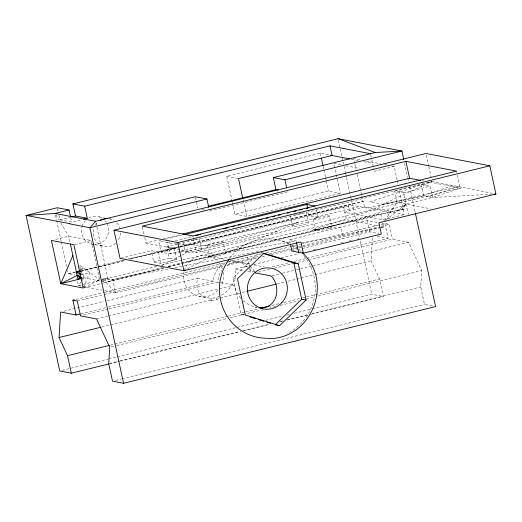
<?xml version="1.0" encoding="UTF-8"?>
<svg xmlns="http://www.w3.org/2000/svg" width="522" height="522" viewBox="0 0 522 522"><rect width="100%" height="100%" fill="white"/><g stroke="black" fill="none" stroke-linecap="round" stroke-linejoin="round"><path stroke-width="0.39" stroke-dasharray="2.61 1.96" d="M101.764 327.02L210.066 300.385L210.196 298.232L198.771 296.385M210.066 300.385L211.423 300.535L211.554 298.375L216.806 297.501L220.212 295.765M211.423 300.535L216.676 299.661L216.806 297.501M311.249 314.192L383.311 296.476L379.527 278.963L371.077 260.791L372.467 237.686M432.412 305.964L424.517 304.437L420.732 286.93L421.717 270.585L408.537 242.241L392.511 239.141L309.65 259.519M108.465 307.053L213.439 281.241L213.857 277.312A20.723 19.953 -79.1 0 1 224.891 263.297M108.922 308.874L217.837 282.095L218.261 278.161A20.723 19.953 -79.1 0 1 221.785 270.481M405.496 204.755L402.769 206.562L402.292 209.57L405.986 204.024L432.503 197.499L462.557 187.444M80.636 274.285L82.744 267.486L78.646 266.912M213.439 281.241L197.942 278.246C194.85 285.736 198.112 295.954 206.608 297.905M83.527 287.315L89.888 272.706L81.191 274.846M384.473 220.858L397.138 202.314L423.662 195.789L452.822 185.525M81.138 281.828L78.417 285.612L81.582 286.226M81.589 281.195L83.853 278.037L82.991 274.037L81.51 273.75M80.434 270.579L82.744 267.486M83.435 277.88L83.129 278.219L83.024 277.717L82.398 278.396L82.182 277.397L106.279 282.376L115.61 292.803L223.129 266.37M243.944 315.105L240.896 314.159L233.06 277.913L257.816 253.992M385.869 220.043L405.986 204.024L403.545 192.748L394.704 191.039L397.138 202.314L430.356 208.735M221.439 295.237C230.248 290.004 237.517 279.661 235.305 269.058L250.299 265.372M317.774 229.543L316.508 230.006A8.287 0.907 -12.2 0 0 317.924 230.828A8.287 0.907 -12.2 0 0 327.725 228.864L329.389 228.362A8.287 0.907 -12.2 0 0 329.238 227.077A8.287 0.907 -12.2 0 0 317.774 229.543L311.967 230.189L371.54 210.353L382.763 204.259L432.014 181.434L494.314 193.688M187.483 268.81L209.7 256.961M161.84 265.45L180.971 255.636M181.682 255.271L186.641 252.726M216.676 299.661L219.397 298.271M83.925 287.687L99.604 279.805L91.18 240.531L68.682 236.198L53.786 239.859M102.612 280.386L108.628 281.547L112.804 279.799L162.61 267.551M179.959 246.952L343.606 206.712L348.128 205.035L363.24 201.316L364.46 206.953L404.08 214.614L402.86 208.976L387.748 212.689L380.806 213.903L168.143 266.194M364.46 206.953L349.342 210.673L344.827 212.35L382.019 219.54L388.968 218.327L404.08 214.614M404.23 205.4L405.333 204.996L392.459 209.139L327.542 227.298M177.937 244.1L432.014 181.434L369.994 201.792L382.763 204.259L423.662 195.789L428.725 196.729L458.172 186.582L367.162 208.095L352.193 205.198L161.089 252.191L158.655 240.916L161.017 240.335M201.407 248.844L298.192 222.346L225.302 253.124L296.176 241.04M81.145 271.231L98.547 266.905M99.343 266.709L124.66 260.419M130.2 259.042L179.255 246.847M180.044 246.652L347.782 204.963M95.937 222.861L108.628 281.547L164.012 267.779M167.967 266.801L380.806 213.903L382.019 219.54M227.69 262.175L262.592 253.548M232.192 201.499L226.731 176.266L320.332 153.253L330.53 155.223M58.934 215.299L59.913 219.827L70.052 217.335M59.913 219.827L71.677 222.098L81.034 219.801M287.55 191.894L209.55 211.071L208.004 210.771M74.711 244.583L91.18 240.531M397.053 179.829L394.149 166.387L374.287 171.275L372.701 170.968M232.362 202.288L234.92 214.118L328.521 191.104L340.279 193.375L336.364 175.262M234.92 214.118L246.678 216.389L340.279 193.375M144.757 237.699L145.919 243.076L157.801 240.159M163.34 238.795L180.756 234.508M165.748 239.167L183.091 234.907M169.82 242.032L167.458 242.619L169.898 253.894L180.253 252.178M175.34 240.675L191.104 236.799M120.843 258.188L151.256 250.684L158.525 252.087L174.12 248.244L176.567 259.512L160.972 263.362L153.703 261.953L151.256 250.684M176.567 259.512L169.304 258.109L166.857 246.834L177.147 244.296M394.704 191.039L421.221 184.514L430.063 186.223L432.503 197.499L491.026 194.269M75.259 271.975L68.147 273.724L67.462 270.553M79.996 270.807L122.65 260.321M128.184 258.958L178.739 246.528M179.529 246.338L363.24 201.316M81.138 271.251L98.534 266.97M99.324 266.775L125.41 260.361M130.944 259.003L179.17 247.147M403.545 192.748L430.063 186.223M81.536 274.396L82.991 274.037M316.339 217.113L359.234 206.562M180.188 251.363L169.898 253.894L161.089 252.191M180.984 251.167L318.1 217.452L315.823 206.927M82.398 278.396L83.853 278.037M277.554 231.057L197.753 250.677L215.299 254.619M153.703 261.953L169.304 258.109M145.919 243.076L196.546 252.863L460.189 188.037L457.031 173.428M102.508 279.087L105.418 278.37L112.804 279.799L168.723 268.876M156.685 266.37L78.417 285.612L76.76 277.965M161.428 265.202L181.982 260.145M182.772 259.956L346.419 219.716L378.072 225.837M108.628 281.547L163.941 267.949M168.684 266.781L182.909 263.284M183.698 263.088L403.375 209.074L399.102 189.316M83.983 287.857L102.436 283.322M103.206 283.133L106.279 282.376L105.418 278.37M290.265 243.493L289.449 239.735L367.455 220.558L378.137 222.626M266.533 252.576L289.423 246.952M290.212 246.756L300.47 244.237M301.259 244.042L384.903 223.475L389.308 224.323L392.511 239.141M258.162 256.609L227.351 264.191M269.221 253.881L297.664 246.88M298.453 246.691L378.248 227.044M381.406 226.267L389.308 224.323M227.083 265.398L258.703 257.62M261.868 256.844L265.822 255.871M271.355 254.508L291.909 249.457M292.698 249.262L298.232 247.898M299.021 247.709L302.186 246.926M302.975 246.736L380.453 227.683M381.243 227.488L383.611 226.907L382.815 223.227M291.889 251.01L296.613 249.849M297.396 249.66L301.338 248.687M302.121 248.498L369.889 231.833L379.05 233.602M63.769 311.243L104.022 301.344M107.18 300.568L197.942 278.246M253.457 264.595L276.34 258.971M281.071 257.803L299.223 253.34M313.428 249.849L316.586 249.072M341.049 243.056L343.417 242.476M348.937 241.118L351.306 240.531M356.833 239.174L359.195 238.593M80.845 313.846L107.676 307.249M254.749 271.088L250.801 272.053L246.926 271.303M272.106 266.814L288.679 262.742M294.206 261.385L306.042 258.468M306.832 258.279L388.107 238.293L384.903 223.475M83.67 315.086L108.132 309.07M258.357 272.132L270.983 269.026M274.141 268.249L293.083 263.59M297.814 262.429L306.499 260.295M96.537 318.962L107.584 316.241M108.374 316.051L233.863 285.195L236.296 292.313L240.936 298.604M272.014 275.812L281.488 273.482M282.278 273.287L295.693 269.985M296.483 269.796L299.635 269.019M300.424 268.823L312.26 265.913M313.05 265.718L408.537 242.241M220.082 297.925L246.958 291.315M276.999 283.929L284.908 281.984M288.066 281.208L295.974 279.263M296.764 279.068L299.928 278.291M300.718 278.095L314.153 274.787M314.949 274.598L371.077 260.791M110.286 345.172L227.481 316.352M228.277 316.156L244.903 312.071M245.699 311.875L259.16 308.561M271.832 305.448L278.957 303.693M283.707 302.525L301.918 298.049M302.714 297.853L305.879 297.077M306.668 296.881L379.527 278.963M111.297 346.915L116.041 345.747M116.83 345.557L226.711 318.537M229.876 317.754L260.706 310.172L264.008 309.885M275.459 306.544L270.722 307.712L270.161 306.512M280.203 305.383L298.388 300.907M306.297 298.962L314.988 296.829M318.152 296.052L421.717 270.585M62.105 370.372L108.034 359.077M108.83 358.882L116.745 356.937M117.535 356.741L236.322 327.535M237.112 327.34L260.08 321.689M265.62 320.325L282.252 316.241M287.002 315.073L289.377 314.485M294.127 313.317L311.549 309.037M312.339 308.841L371.729 294.238L383.311 296.476M109.522 363.456L119.023 361.12M119.819 360.924L239.389 331.522M242.56 330.746L268.686 324.319M280.568 321.395L282.944 320.815M286.904 319.842L309.076 314.388M312.241 313.611L420.732 286.93M109.32 363.847L119.616 361.315M120.406 361.12L240.772 331.522M243.937 330.746L270.07 324.319M279.577 321.983L282.741 321.206M287.491 320.038L310.459 314.388M115.682 380.381L121.228 379.018M122.017 378.822L424.517 304.437M397.542 210.731L407.049 208.402M76.062 299.419L104.491 292.431M105.281 292.242L225.321 262.755M77.308 301.044L103.369 294.643M104.159 294.447L224.192 264.967M402.769 206.562L404.576 206.125M175.111 267.629L259.793 251.089M302.134 242.821L380.421 227.533M381.217 227.377L383.611 226.907L381.243 226.45M181.049 252.048L191.404 250.338M75.605 272.608L68.147 273.724L74.92 275.029M382.763 204.259L397.138 202.314M328.821 228.538L340.612 227.155L343.052 238.43M393.96 208.604L371.54 210.353M102.71 279.799L112.804 279.799L115.61 292.803L102.951 290.356M176.827 243.989L173.624 243.807L158.655 240.916M177.624 244.028L207.267 245.686M210.196 298.232L211.554 298.375M243.213 300.816L249.633 305.266L256.726 307.471M360.017 159.791L353.668 158.564L354.692 163.308M366.366 161.017L380.655 163.784M384.623 164.547L387.004 165.011M391.768 165.931L394.149 166.387M351.143 159.203L358.288 160.587M363.847 161.663L372.577 163.347M340.951 164.828L333.812 163.445L336.194 174.472M345.714 165.748L359.208 168.358M422.22 180.697L423.805 181.003M429.338 182.074L460.189 188.037M402.86 208.976L403.375 209.074M226.731 176.266L238.495 178.537M318.1 217.452L309.292 215.749L308.319 211.24M377.262 236.192L388.107 238.293M201.818 209.576L204.135 210.027M289.449 239.735L298.538 241.49M281.73 240.962L283.929 241.386L288.894 243.702M99.063 216.845L104.55 217.902M109.255 218.816L110.821 219.116M261.007 252.602L263.212 253.033M166.857 246.834L174.12 248.244M208.311 256.054L224.734 259.232M230.209 260.289L238.032 261.803M242.43 262.651L251.036 264.315M254.162 264.922L264.328 266.886M235.305 269.058L243.826 270.709M91.082 243.865L94.214 244.472M95.004 244.622L102.841 246.136M233.06 277.913L236.727 278.624M217.837 282.095L220.127 282.539M220.891 282.683L233.863 285.195M255.297 307.314L256.759 307.595M240.896 314.159L243.833 314.727M82.372 286.376L102.155 290.199M428.725 196.729L432.503 197.499M261.065 252.792L262.592 253.268M80.127 269.156L81.204 269.548L80.179 268.491M101.085 280.373L106.279 282.376M292.444 245.36L295.282 246.684L297.083 248.218M79.794 265.333L99.604 279.805M299.484 250.26L301.285 251.793M55.939 214.829L59.227 220.343M60.872 223.103L68.682 236.198L70.013 242.358M405.986 204.024L408.569 214.646M158.525 252.087L160.972 263.362M456.535 171.125L456.867 172.658M426.304 155.021L428.66 165.898M428.823 166.675L431.179 177.552M421.221 184.514L423.662 195.789M404.511 162.949L407.597 177.232M407.773 178.022L408.628 181.989M409.659 186.752L415.147 212.147M397.222 180.619L398.077 184.573M387.748 212.689L388.968 218.327M370.646 154.427L371.612 158.89M371.775 159.634L373.948 169.689M367.455 220.558L369.889 231.833M354.862 164.097L356.063 169.63M357.087 174.374L361.531 194.928M361.7 195.717L362.894 201.251M338.445 140.287L340.161 148.228M340.331 149.018L342.908 160.92M343.078 161.716L343.939 165.683M344.109 166.479L345.655 173.617M345.825 174.413L346.34 176.795M346.51 177.584L350.797 197.427M350.973 198.216L359.547 237.895M360.239 241.066L371.729 294.238M348.128 205.035L349.342 210.673M343.606 206.712L346.419 219.716M320.332 153.253L321.187 157.194M323.235 166.655L323.744 169.024M323.914 169.813L325.447 176.906M325.617 177.695L326.133 180.064M326.302 180.847L328.521 191.104M329.252 215.938A8.287 0.907 -12.2 0 1 317.187 219.338A8.287 0.907 -12.2 0 1 316.998 217.765A8.287 0.907 -12.2 0 1 329.252 215.938L331.685 227.207M313.043 219.423L315.477 230.698M306.297 212.219L308.574 222.744A8.287 0.907 -12.2 0 1 296.509 226.143A8.287 0.907 -12.2 0 1 296.326 224.571A8.287 0.907 -12.2 0 1 308.574 222.744M290.088 215.703L292.366 226.228M243.102 199.828L246.678 216.389M247.598 257.235L249.79 267.375M249.96 268.158L250.801 272.053L250.351 271.003A20.723 19.953 -79.1 0 0 249.085 269.104M223.168 242.025A8.287 0.907 -12.2 0 1 211.103 245.425A8.287 0.907 -12.2 0 1 210.921 243.852A8.287 0.907 -12.2 0 1 223.168 242.025L225.608 253.3A8.287 0.907 -12.2 0 1 213.544 256.7A8.287 0.907 -12.2 0 1 213.354 255.127A8.287 0.907 -12.2 0 1 225.608 253.3M206.96 245.51L209.4 256.785M195.502 197.505L197.792 208.076M199.437 238.495L201.714 249.02A8.287 0.907 -12.2 0 1 189.649 252.42A8.287 0.907 -12.2 0 1 189.46 250.847A8.287 0.907 -12.2 0 1 201.714 249.02M192.892 235.951L193.225 237.49M193.388 238.26L196.546 252.863M183.392 242.73L185.506 252.504M142.434 226.933L144.092 234.619M70.692 217.57L71.677 222.098M57.466 208.5L58.118 211.521M55.462 215.038L56.487 219.795M56.663 220.584L61.12 241.21M61.289 241.999L66.607 266.585M184.331 270.82A20.723 19.953 -79.1 0 1 217.374 261.085M218.901 262.762A20.723 19.953 -79.1 0 1 222.509 269.443M223.233 272.425A20.723 19.953 -79.1 0 1 221.047 285.939M217.961 290.336A20.723 19.953 -79.1 0 1 193.91 294.493A20.723 19.953 -79.1 0 1 184.142 271.564M229.602 258.514A49.74 47.887 -79.1 0 1 288.999 243.911M291.752 245.431A49.74 47.887 -79.1 0 1 296.92 249.007M303.719 255.623A49.74 47.887 -79.1 0 1 289.579 332.26M228.408 261.966A20.723 19.953 -79.1 0 1 248.616 268.504M227.311 265.267A20.723 19.953 -79.1 0 1 249.19 265.744M249.797 266.2A20.723 19.953 -79.1 0 1 254.756 271.851M88.707 218.013A14.094 13.565 -79.1 0 1 102.286 218.327M105.02 220.623A14.094 13.565 -79.1 0 1 106.344 222.339M107.075 223.592A14.094 13.565 -79.1 0 1 94.58 244.427M93.869 244.387A14.094 13.565 -79.1 0 1 81.895 227.122M82.084 226.411A14.094 13.565 -79.1 0 1 85.314 220.708M196.977 238.893A8.287 0.907 -12.2 0 1 193.368 239.911M192.683 240.081A8.287 0.907 -12.2 0 1 191.28 240.394M189.179 240.812A8.287 0.907 -12.2 0 1 187.842 241.047M303.321 212.787A8.287 0.907 -12.2 0 1 302.179 213.126M301.553 213.296A8.287 0.907 -12.2 0 1 296.039 214.542M295.361 214.659A8.287 0.907 -12.2 0 1 294.075 214.868M109.444 218.783A14.094 13.565 -79.1 0 1 114.05 220.597M116.784 222.901A14.094 13.565 -79.1 0 1 119.688 227.879M120.412 232.942A14.094 13.565 -79.1 0 1 117.528 241.151M115.558 243.291A14.094 13.565 -79.1 0 1 99.317 244.466A14.094 13.565 -79.1 0 1 93.843 228.688M95.324 225.321A14.094 13.565 -79.1 0 1 97.581 222.457"/><path stroke-width="0.78" d="M108.53 364.043L71.312 373.197L67.521 355.684L59.077 337.512L60.611 312.019L76.108 315.014L80.055 314.042M60.787 283.714L77.171 275.466L80.512 276.751L80.949 278.755L60.787 283.714L51.43 240.44L73.928 244.772L83.213 288.046L60.787 283.714L72.852 255.46M208.728 207.293L206.934 198.993L195.339 196.748L95.598 221.276L89.934 227.762L123.564 383.298L435.57 306.577L415.323 212.937M80.512 276.751L78.039 279.466L70.353 243.904M306.094 300.059L301.69 299.21L275.211 324.801L279.616 325.656L306.094 300.059L298.258 263.819L263.943 253.17L237.464 278.768L245.301 315.007L279.616 325.656M185.33 269.952L183.894 270.716L120.06 258.377L113.966 230.189L425.972 153.468L489.806 165.807L495.9 194.001L378.9 222.77L381.334 234.045L303.334 253.222L291.889 251.01L290.428 244.244M71.312 373.197L59.73 370.959L26.1 215.416L69.876 223.644M72.897 203.913L84.662 206.183L87.272 218.268L75.514 215.991L72.897 203.913L338.106 138.702L401.94 151.041L403.826 159.771M69.061 210.02L57.303 207.749L26.1 215.416L55.117 213.452L69.061 210.02L70.529 216.813M84.662 206.183L330.008 145.86L370.483 153.683M71.612 216.95L75.514 215.991M83.376 219.227L87.272 218.268M273.345 177.571L375.227 152.522L401.94 151.041L284.934 179.809L273.345 177.571L275.955 189.649L278.272 190.099M206.934 198.993L89.934 227.762L69.387 223.775M208.193 206.314L275.955 189.649M405.907 161.337L142.265 226.163L192.892 235.951L456.535 171.125L405.907 161.337L409.561 178.25L420.641 180.39M182.341 234.124L409.561 178.25M183.881 234.711L306.851 204.467L314.857 206.02M195.835 235.637L200.565 234.476M223.429 228.851L228.16 227.69M232.101 226.718L234.463 226.137M238.404 225.171L240.772 224.59M259.688 219.938L262.057 219.351M265.998 218.385L268.36 217.804M272.301 216.832L274.67 216.252M278.611 215.286L280.973 214.699M287.283 213.152L289.645 212.571M293.586 211.599L295.948 211.018M299.896 210.046L302.258 209.466M306.199 208.5L308.561 207.919M113.966 230.189L177.8 242.528L489.806 165.807M76.049 271.779L79.996 270.807M77.171 275.466L80.806 274.572M80.734 277.75L81.458 277.573M59.077 337.512L100.974 327.209M246.958 291.315L276.21 284.125M67.521 355.684L109.49 345.368M260.746 308.176L269.45 306.029M76.108 315.014L72.904 300.196L74.483 299.804M267.558 338.641C311.497 339.809 334.243 282.532 302.486 252.818M494.275 194.093L495.9 194.001M259.591 307.778C277.058 309.207 281.769 287.028 271.225 276.001L255.206 272.908M330.53 155.223L349.557 158.897M55.117 213.452L95.598 221.276M263.356 253.503L293.853 262.971L298.258 263.819M76.343 272.752L80.773 273.606M72.904 300.196L77.308 301.044L80.512 315.862L96.537 318.962L109.711 347.306L108.726 363.651L112.517 381.158L123.564 383.298M250.045 316.998L255.382 318.648M258.436 319.601L263.773 321.252M266.827 322.198L270.637 323.386M338.106 138.702L375.227 152.522M330.008 145.86L332.096 155.523L238.495 178.537L242.756 198.256M321.356 157.983L323.066 165.865M306.851 204.467L307.667 208.232M303.334 253.222L300.9 241.947L183.894 270.716L177.8 242.528M284.934 179.809L286.735 188.116M296.503 242.541L298.617 252.309M293.853 262.971L301.69 299.21M78.842 276.112L79.279 278.109M266.912 338.236A49.74 47.887 -79.1 0 1 224.343 311.105A49.74 47.887 -79.1 0 1 229.125 259.173M100.472 220.284A14.094 13.565 -79.1 0 1 107.323 218.555M80.349 271.427L76.395 272.412L80.349 271.44M281.795 302.675A20.723 19.953 -79.1 0 0 272.145 268.393A20.723 19.953 -79.1 0 0 248.185 294.61A20.723 19.953 -79.1 0 0 281.795 302.675"/></g></svg>
